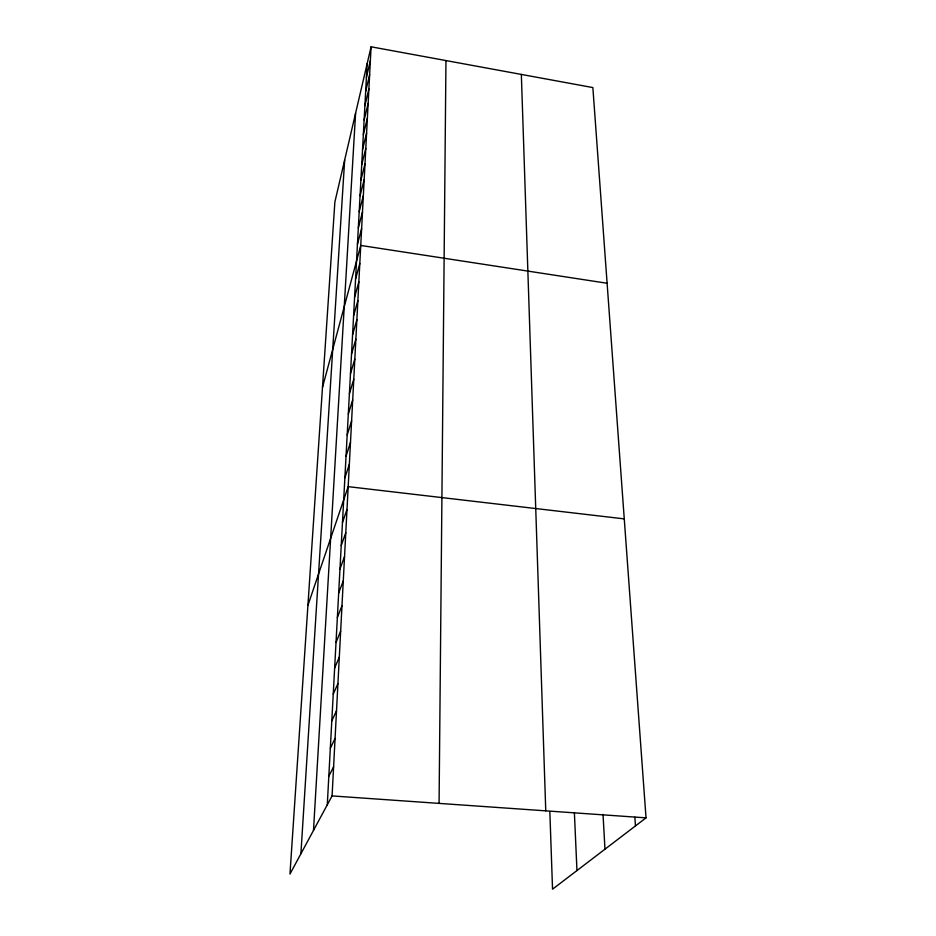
<?xml version="1.0" encoding="UTF-8"?>
<svg xmlns="http://www.w3.org/2000/svg" width="936" height="936" viewBox="0 0 936 936"><rect width="100%" height="100%" fill="white"/><g stroke="black" fill="none" stroke-linecap="round" stroke-linejoin="round"><path stroke-width="1.4" d="M439.078 803.392L445.957 60.559M371.089 46.8L334.877 201.977L289.973 874.037L332.081 795.916L371.089 46.8L592.862 87.574L646.027 817.853L552.544 889.2L549.841 811.629M327.284 804.808L367.158 63.648M313.501 830.384L355.586 113.197M300.901 853.761L344.659 160.068M366.409 77.419L370.363 60.629M365.66 91.4L369.638 74.681M364.9 105.604L368.889 88.967M364.116 120.03L368.129 103.475M363.332 134.702L367.368 118.217M362.524 149.596L366.584 133.204M361.717 164.736L365.789 148.45M360.886 180.133L364.981 163.94M360.044 195.776L364.162 179.689M359.19 211.688L363.332 195.706M358.324 227.869L362.478 212.004M357.435 244.319L361.624 228.583M322.487 387.364L360.746 245.443L607.113 283.257M355.575 278.975L359.798 263.507M354.592 297.203L358.839 281.888M353.586 315.783L357.868 300.631M352.568 334.714L356.873 319.726M351.538 353.995L355.855 339.183M350.474 373.651L354.826 359.026M349.397 393.682L353.773 379.255M348.297 414.098L352.696 399.883M347.186 434.924L351.608 420.931M346.039 456.16L350.485 442.389M344.869 477.816L349.35 464.291M307.921 605.358L348.18 486.65L624.265 518.883M342.471 522.463L346.999 509.476M341.23 545.477L345.782 532.771M339.967 568.983L344.542 556.569M338.68 592.968L343.278 580.882M337.358 617.479L341.979 605.709M336.012 642.505L340.657 631.098M334.632 668.082L339.312 657.037M333.228 694.22L337.931 683.561M331.789 720.954L336.515 710.693M330.326 748.273L335.076 738.445M328.817 776.225L333.59 766.841M332.081 795.916L646.027 817.853M634.865 817.233L635.462 825.915M603.03 814.402L604.972 849.186M574.376 812.542L576.962 870.562M521.34 74.424L545.758 810.845"/></g></svg>
